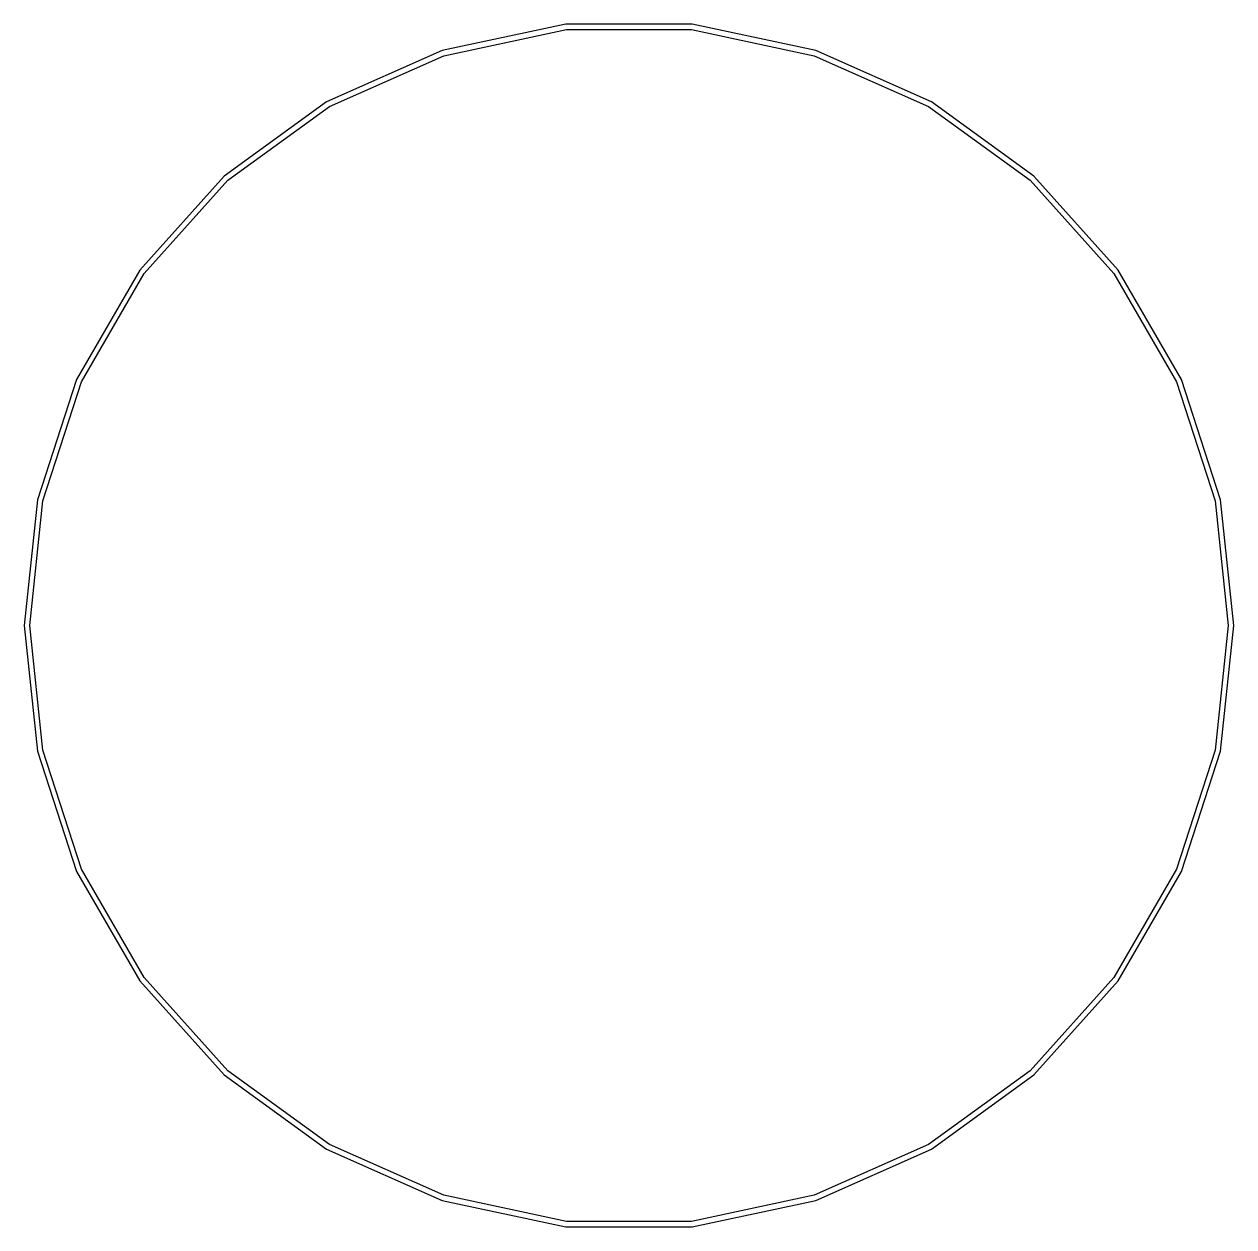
# Model space of a CAD drawing. Header units: metres. Extents: x -110 to 110, y -109 to 109.
import ezdxf

# ---------------------------------------------------------------- set-up
doc = ezdxf.new("R2010")
doc.units = ezdxf.units.M

msp = doc.modelspace()

# ---------------------------------------------------------------- linework, layer by layer
for p, q in [((-11.4981, 109.397), (-33.9919, 104.616)), ((-33.6828, 103.665), (-11.3936, 108.403)), ((11.4981, 109.397), (-11.4981, 109.397)), ((-11.3936, 108.403), (11.3936, 108.403)), ((11.3936, 108.403), (33.6828, 103.665)), ((33.9919, 104.616), (11.4981, 109.397)), ((-33.9919, 104.616), (-55, 95.2628)), ((-54.5, 94.3968), (-33.6828, 103.665)), ((33.6828, 103.665), (54.5, 94.3968)), ((55, 95.2628), (33.9919, 104.616)), ((-55, 95.2628), (-73.6044, 81.7459)), ((73.6044, 81.7459), (55, 95.2628)), ((-72.9352, 81.0028), (-54.5, 94.3968)), ((54.5, 94.3968), (72.9352, 81.0028)), ((-73.6044, 81.7459), (-88.9919, 64.6564)), ((88.9919, 64.6564), (73.6044, 81.7459)), ((-88.1828, 64.0686), (-72.9352, 81.0028)), ((72.9352, 81.0028), (88.1828, 64.0686)), ((-88.9919, 64.6564), (-100.49, 44.741)), ((-99.5764, 44.3343), (-88.1828, 64.0686)), ((88.1828, 64.0686), (99.5764, 44.3343)), ((100.49, 44.741), (88.9919, 64.6564)), ((-100.49, 44.741), (-107.596, 22.8703)), ((-106.618, 22.6624), (-99.5764, 44.3343)), ((99.5764, 44.3343), (106.618, 22.6624)), ((107.596, 22.8703), (100.49, 44.741)), ((-107.596, 22.8703), (-110, 0)), ((-109, 0), (-106.618, 22.6624)), ((106.618, 22.6624), (109, 0)), ((110, 0), (107.596, 22.8703)), ((-110, 0), (-107.596, -22.8703)), ((-106.618, -22.6624), (-109, 0)), ((109, 0), (106.618, -22.6624)), ((107.596, -22.8703), (110, 0)), ((-107.596, -22.8703), (-100.49, -44.741)), ((-99.5764, -44.3343), (-106.618, -22.6624)), ((106.618, -22.6624), (99.5764, -44.3343)), ((100.49, -44.741), (107.596, -22.8703)), ((-100.49, -44.741), (-88.9919, -64.6564)), ((-88.1828, -64.0686), (-99.5764, -44.3343)), ((99.5764, -44.3343), (88.1828, -64.0686)), ((88.9919, -64.6564), (100.49, -44.741)), ((-88.9919, -64.6564), (-73.6044, -81.7459)), ((-72.9352, -81.0028), (-88.1828, -64.0686)), ((88.1828, -64.0686), (72.9352, -81.0028)), ((73.6044, -81.7459), (88.9919, -64.6564)), ((-54.5, -94.3968), (-72.9352, -81.0028)), ((72.9352, -81.0028), (54.5, -94.3968)), ((-73.6044, -81.7459), (-55, -95.2628)), ((55, -95.2628), (73.6044, -81.7459)), ((-33.6828, -103.665), (-54.5, -94.3968)), ((54.5, -94.3968), (33.6828, -103.665)), ((-55, -95.2628), (-33.9919, -104.616)), ((33.9919, -104.616), (55, -95.2628)), ((-33.9919, -104.616), (-11.4981, -109.397)), ((-11.3936, -108.403), (-33.6828, -103.665)), ((33.6828, -103.665), (11.3936, -108.403)), ((11.4981, -109.397), (33.9919, -104.616)), ((-11.4981, -109.397), (11.4981, -109.397)), ((11.3936, -108.403), (-11.3936, -108.403))]:
    msp.add_line(p, q)

doc.saveas('drawing.dxf')
